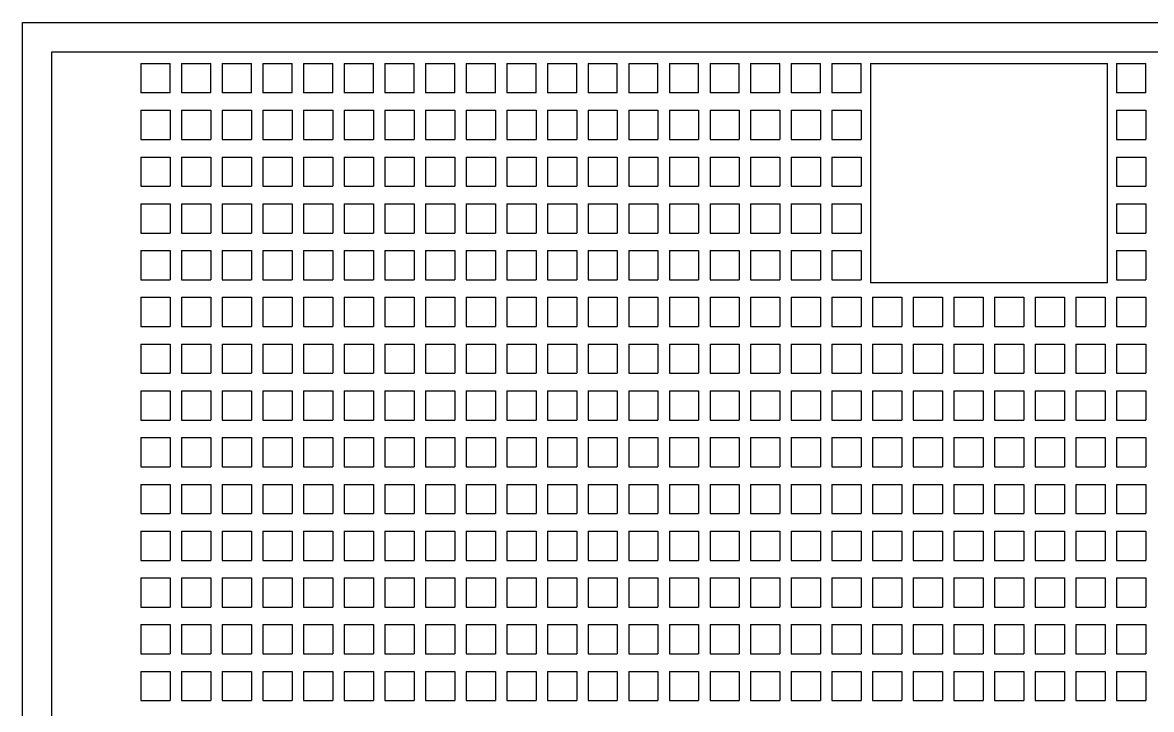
# Model space of a CAD drawing. Header units: millimetres. Extents: x 2153 to 5658, y -781 to 1156.
# Drawn here: x 4635.93 to 4674.54, y 882.92 to 906.42 of the extents above; entities that cross this region are included whole.
import ezdxf

# ---------------------------------------------------------------- set-up
doc = ezdxf.new("R2010")
doc.units = ezdxf.units.MM
doc.linetypes.add('HIDDEN', pattern=[9.525, 6.35, -3.175])
doc.layers.add('47ELEC-102-PROYEC', color=1, linetype='HIDDEN')

# ---------------------------------------------------------------- blocks, each defined once
blk = doc.blocks.new('XT1-4P-V')
at = {"layer": '47ELEC-102-PROYEC', "linetype": 'Continuous'}
for p, q in [((-93.95, 45.6), (-93.95, 44.6)), ((-93.95, 45.6), (-92.95, 45.6)), ((-92.95, 44.6), (-92.95, 45.6)), ((-92.56, 45.6), (-91.56, 45.6)), ((-92.56, 45.6), (-92.56, 44.6)), ((-91.56, 44.6), (-91.56, 45.6)), ((-91.17, 45.6), (-90.17, 45.6)), ((-91.17, 45.6), (-91.17, 44.6)), ((-90.17, 44.6), (-90.17, 45.6)), ((-89.78, 45.6), (-88.78, 45.6)), ((-89.78, 45.6), (-89.78, 44.6)), ((-88.78, 44.6), (-88.78, 45.6)), ((-88.39, 45.6), (-87.39, 45.6)), ((-88.39, 45.6), (-88.39, 44.6)), ((-87.39, 44.6), (-87.39, 45.6)), ((-87, 45.6), (-86, 45.6)), ((-87, 45.6), (-87, 44.6)), ((-86, 44.6), (-86, 45.6)), ((-85.61, 45.6), (-84.61, 45.6)), ((-85.61, 45.6), (-85.61, 44.6)), ((-84.61, 44.6), (-84.61, 45.6)), ((-84.22, 45.6), (-83.22, 45.6)), ((-84.22, 45.6), (-84.22, 44.6)), ((-83.22, 44.6), (-83.22, 45.6)), ((-82.83, 45.6), (-81.83, 45.6)), ((-82.83, 45.6), (-82.83, 44.6)), ((-81.83, 44.6), (-81.83, 45.6)), ((-81.44, 45.6), (-80.44, 45.6)), ((-81.44, 45.6), (-81.44, 44.6)), ((-80.44, 44.6), (-80.44, 45.6)), ((-80.05, 45.6), (-79.05, 45.6)), ((-80.05, 45.6), (-80.05, 44.6)), ((-79.05, 44.6), (-79.05, 45.6)), ((-78.66, 45.6), (-77.66, 45.6)), ((-78.66, 45.6), (-78.66, 44.6)), ((-77.66, 44.6), (-77.66, 45.6)), ((-77.27, 45.6), (-76.27, 45.6)), ((-77.27, 45.6), (-77.27, 44.6)), ((-76.27, 44.6), (-76.27, 45.6)), ((-75.88, 45.6), (-74.88, 45.6)), ((-75.88, 45.6), (-75.88, 44.6)), ((-74.88, 44.6), (-74.88, 45.6)), ((-74.49, 45.6), (-73.49, 45.6)), ((-74.49, 45.6), (-74.49, 44.6)), ((-73.49, 44.6), (-73.49, 45.6)), ((-73.1, 45.6), (-72.1, 45.6)), ((-73.1, 45.6), (-73.1, 44.6)), ((-72.1, 44.6), (-72.1, 45.6)), ((-71.71, 45.6), (-70.71, 45.6)), ((-71.71, 45.6), (-71.71, 44.6)), ((-70.71, 44.6), (-70.71, 45.6)), ((-70.32, 45.6), (-69.32, 45.6)), ((-70.32, 45.6), (-70.32, 44.6)), ((-69.32, 44.6), (-69.32, 45.6)), ((-69, 45.6), (-69, 38.1)), ((-69, 45.6), (-68.93, 45.6)), ((-68.93, 45.6), (-67.93, 45.6)), ((-67.93, 45.6), (-67.54, 45.6)), ((-67.54, 45.6), (-66.54, 45.6)), ((-66.54, 45.6), (-66.15, 45.6)), ((-66.15, 45.6), (-65.15, 45.6)), ((-65.15, 45.6), (-64.76, 45.6)), ((-64.76, 45.6), (-63.76, 45.6)), ((-63.76, 45.6), (-63.37, 45.6)), ((-63.37, 45.6), (-62.37, 45.6)), ((-62.37, 45.6), (-61.98, 45.6)), ((-61.98, 45.6), (-60.98, 45.6)), ((-60.98, 45.6), (-60.9, 45.6)), ((-60.9, 38.1), (-60.9, 45.6)), ((-60.59, 45.6), (-59.59, 45.6)), ((-60.59, 45.6), (-60.59, 44.6)), ((-59.59, 44.6), (-59.59, 45.6)), ((-92.95, 44.6), (-93.95, 44.6)), ((-91.56, 44.6), (-92.56, 44.6)), ((-90.17, 44.6), (-91.17, 44.6)), ((-88.78, 44.6), (-89.78, 44.6)), ((-87.39, 44.6), (-88.39, 44.6)), ((-86, 44.6), (-87, 44.6)), ((-84.61, 44.6), (-85.61, 44.6)), ((-83.22, 44.6), (-84.22, 44.6)), ((-81.83, 44.6), (-82.83, 44.6)), ((-80.44, 44.6), (-81.44, 44.6)), ((-79.05, 44.6), (-80.05, 44.6)), ((-77.66, 44.6), (-78.66, 44.6)), ((-76.27, 44.6), (-77.27, 44.6)), ((-74.88, 44.6), (-75.88, 44.6)), ((-73.49, 44.6), (-74.49, 44.6)), ((-72.1, 44.6), (-73.1, 44.6)), ((-70.71, 44.6), (-71.71, 44.6)), ((-69.32, 44.6), (-70.32, 44.6)), ((-59.59, 44.6), (-60.59, 44.6)), ((-93.95, 44), (-93.95, 43)), ((-93.95, 44), (-92.95, 44)), ((-92.95, 44), (-92.95, 43)), ((-92.56, 44), (-92.56, 43)), ((-92.56, 44), (-91.56, 44)), ((-91.56, 44), (-91.56, 43)), ((-91.17, 44), (-91.17, 43)), ((-91.17, 44), (-90.17, 44)), ((-90.17, 44), (-90.17, 43)), ((-89.78, 44), (-89.78, 43)), ((-89.78, 44), (-88.78, 44)), ((-88.78, 44), (-88.78, 43)), ((-88.39, 44), (-88.39, 43)), ((-88.39, 44), (-87.39, 44)), ((-87.39, 44), (-87.39, 43)), ((-87, 44), (-87, 43)), ((-87, 44), (-86, 44)), ((-86, 44), (-86, 43)), ((-85.61, 44), (-85.61, 43)), ((-85.61, 44), (-84.61, 44)), ((-84.61, 44), (-84.61, 43)), ((-84.22, 44), (-84.22, 43)), ((-84.22, 44), (-83.22, 44)), ((-83.22, 44), (-83.22, 43)), ((-82.83, 44), (-82.83, 43)), ((-82.83, 44), (-81.83, 44)), ((-81.83, 44), (-81.83, 43)), ((-81.44, 44), (-81.44, 43)), ((-81.44, 44), (-80.44, 44)), ((-80.44, 44), (-80.44, 43)), ((-80.05, 44), (-80.05, 43)), ((-80.05, 44), (-79.05, 44)), ((-79.05, 44), (-79.05, 43)), ((-78.66, 44), (-78.66, 43)), ((-78.66, 44), (-77.66, 44)), ((-77.66, 44), (-77.66, 43)), ((-77.27, 44), (-77.27, 43)), ((-77.27, 44), (-76.27, 44)), ((-76.27, 44), (-76.27, 43)), ((-75.88, 44), (-75.88, 43)), ((-75.88, 44), (-74.88, 44)), ((-74.88, 44), (-74.88, 43)), ((-74.49, 44), (-74.49, 43)), ((-74.49, 44), (-73.49, 44)), ((-73.49, 44), (-73.49, 43)), ((-73.1, 44), (-73.1, 43)), ((-73.1, 44), (-72.1, 44)), ((-72.1, 44), (-72.1, 43)), ((-71.71, 44), (-71.71, 43)), ((-71.71, 44), (-70.71, 44)), ((-70.71, 44), (-70.71, 43)), ((-70.32, 44), (-70.32, 43)), ((-70.32, 44), (-69.32, 44)), ((-69.32, 44), (-69.32, 43)), ((-60.59, 44), (-60.59, 43)), ((-60.59, 44), (-59.59, 44)), ((-59.59, 44), (-59.59, 43)), ((-93.95, 43), (-92.95, 43)), ((-92.56, 43), (-91.56, 43)), ((-91.17, 43), (-90.17, 43)), ((-89.78, 43), (-88.78, 43)), ((-88.39, 43), (-87.39, 43)), ((-87, 43), (-86, 43)), ((-85.61, 43), (-84.61, 43)), ((-84.22, 43), (-83.22, 43)), ((-82.83, 43), (-81.83, 43)), ((-81.44, 43), (-80.44, 43)), ((-80.05, 43), (-79.05, 43)), ((-78.66, 43), (-77.66, 43)), ((-77.27, 43), (-76.27, 43)), ((-75.88, 43), (-74.88, 43)), ((-74.49, 43), (-73.49, 43)), ((-73.1, 43), (-72.1, 43)), ((-71.71, 43), (-70.71, 43)), ((-70.32, 43), (-69.32, 43)), ((-60.59, 43), (-59.59, 43)), ((-93.95, 42.4), (-93.95, 41.4)), ((-93.95, 42.4), (-92.95, 42.4)), ((-92.95, 42.4), (-92.95, 41.4)), ((-92.56, 42.4), (-92.56, 41.4)), ((-92.56, 42.4), (-91.56, 42.4)), ((-91.56, 42.4), (-91.56, 41.4)), ((-91.17, 42.4), (-91.17, 41.4)), ((-91.17, 42.4), (-90.17, 42.4)), ((-90.17, 42.4), (-90.17, 41.4)), ((-89.78, 42.4), (-89.78, 41.4)), ((-89.78, 42.4), (-88.78, 42.4)), ((-88.78, 42.4), (-88.78, 41.4)), ((-88.39, 42.4), (-88.39, 41.4)), ((-88.39, 42.4), (-87.39, 42.4)), ((-87.39, 42.4), (-87.39, 41.4)), ((-87, 42.4), (-87, 41.4)), ((-87, 42.4), (-86, 42.4)), ((-86, 42.4), (-86, 41.4)), ((-85.61, 42.4), (-85.61, 41.4)), ((-85.61, 42.4), (-84.61, 42.4)), ((-84.61, 42.4), (-84.61, 41.4)), ((-84.22, 42.4), (-84.22, 41.4)), ((-84.22, 42.4), (-83.22, 42.4)), ((-83.22, 42.4), (-83.22, 41.4)), ((-82.83, 42.4), (-82.83, 41.4)), ((-82.83, 42.4), (-81.83, 42.4)), ((-81.83, 42.4), (-81.83, 41.4)), ((-81.44, 42.4), (-81.44, 41.4)), ((-81.44, 42.4), (-80.44, 42.4)), ((-80.44, 42.4), (-80.44, 41.4)), ((-80.05, 42.4), (-80.05, 41.4)), ((-80.05, 42.4), (-79.05, 42.4)), ((-79.05, 42.4), (-79.05, 41.4)), ((-78.66, 42.4), (-78.66, 41.4)), ((-78.66, 42.4), (-77.66, 42.4)), ((-77.66, 42.4), (-77.66, 41.4)), ((-77.27, 42.4), (-77.27, 41.4)), ((-77.27, 42.4), (-76.27, 42.4)), ((-76.27, 42.4), (-76.27, 41.4)), ((-75.88, 42.4), (-75.88, 41.4)), ((-75.88, 42.4), (-74.88, 42.4)), ((-74.88, 42.4), (-74.88, 41.4)), ((-74.49, 42.4), (-74.49, 41.4)), ((-74.49, 42.4), (-73.49, 42.4)), ((-73.49, 42.4), (-73.49, 41.4)), ((-73.1, 42.4), (-73.1, 41.4)), ((-73.1, 42.4), (-72.1, 42.4)), ((-72.1, 42.4), (-72.1, 41.4)), ((-71.71, 42.4), (-71.71, 41.4)), ((-71.71, 42.4), (-70.71, 42.4)), ((-70.71, 42.4), (-70.71, 41.4)), ((-70.32, 42.4), (-70.32, 41.4)), ((-70.32, 42.4), (-69.32, 42.4)), ((-69.32, 42.4), (-69.32, 41.4)), ((-60.59, 42.4), (-60.59, 41.4)), ((-60.59, 42.4), (-59.59, 42.4)), ((-59.59, 42.4), (-59.59, 41.4)), ((-93.95, 41.4), (-92.95, 41.4)), ((-92.56, 41.4), (-91.56, 41.4)), ((-91.17, 41.4), (-90.17, 41.4)), ((-89.78, 41.4), (-88.78, 41.4)), ((-88.39, 41.4), (-87.39, 41.4)), ((-87, 41.4), (-86, 41.4)), ((-85.61, 41.4), (-84.61, 41.4)), ((-84.22, 41.4), (-83.22, 41.4)), ((-82.83, 41.4), (-81.83, 41.4)), ((-81.44, 41.4), (-80.44, 41.4)), ((-80.05, 41.4), (-79.05, 41.4)), ((-78.66, 41.4), (-77.66, 41.4)), ((-77.27, 41.4), (-76.27, 41.4)), ((-75.88, 41.4), (-74.88, 41.4)), ((-74.49, 41.4), (-73.49, 41.4)), ((-73.1, 41.4), (-72.1, 41.4)), ((-71.71, 41.4), (-70.71, 41.4)), ((-70.32, 41.4), (-69.32, 41.4)), ((-60.59, 41.4), (-59.59, 41.4)), ((-93.95, 40.8), (-93.95, 39.8)), ((-93.95, 40.8), (-92.95, 40.8)), ((-92.95, 40.8), (-92.95, 39.8)), ((-92.56, 40.8), (-92.56, 39.8)), ((-92.56, 40.8), (-91.56, 40.8)), ((-91.56, 40.8), (-91.56, 39.8)), ((-91.17, 40.8), (-91.17, 39.8)), ((-91.17, 40.8), (-90.17, 40.8)), ((-90.17, 40.8), (-90.17, 39.8)), ((-89.78, 40.8), (-89.78, 39.8)), ((-89.78, 40.8), (-88.78, 40.8)), ((-88.78, 40.8), (-88.78, 39.8)), ((-88.39, 40.8), (-88.39, 39.8)), ((-88.39, 40.8), (-87.39, 40.8)), ((-87.39, 40.8), (-87.39, 39.8)), ((-87, 40.8), (-87, 39.8)), ((-87, 40.8), (-86, 40.8)), ((-86, 40.8), (-86, 39.8)), ((-85.61, 40.8), (-85.61, 39.8)), ((-85.61, 40.8), (-84.61, 40.8)), ((-84.61, 40.8), (-84.61, 39.8)), ((-84.22, 40.8), (-84.22, 39.8)), ((-84.22, 40.8), (-83.22, 40.8)), ((-83.22, 40.8), (-83.22, 39.8)), ((-82.83, 40.8), (-82.83, 39.8)), ((-82.83, 40.8), (-81.83, 40.8)), ((-81.83, 40.8), (-81.83, 39.8)), ((-81.44, 40.8), (-81.44, 39.8)), ((-81.44, 40.8), (-80.44, 40.8)), ((-80.44, 40.8), (-80.44, 39.8)), ((-80.05, 40.8), (-80.05, 39.8)), ((-80.05, 40.8), (-79.05, 40.8)), ((-79.05, 40.8), (-79.05, 39.8)), ((-78.66, 40.8), (-78.66, 39.8)), ((-78.66, 40.8), (-77.66, 40.8)), ((-77.66, 40.8), (-77.66, 39.8)), ((-77.27, 40.8), (-77.27, 39.8)), ((-77.27, 40.8), (-76.27, 40.8)), ((-76.27, 40.8), (-76.27, 39.8)), ((-75.88, 40.8), (-75.88, 39.8)), ((-75.88, 40.8), (-74.88, 40.8)), ((-74.88, 40.8), (-74.88, 39.8)), ((-74.49, 40.8), (-74.49, 39.8)), ((-74.49, 40.8), (-73.49, 40.8)), ((-73.49, 40.8), (-73.49, 39.8)), ((-73.1, 40.8), (-73.1, 39.8)), ((-73.1, 40.8), (-72.1, 40.8)), ((-72.1, 40.8), (-72.1, 39.8)), ((-71.71, 40.8), (-71.71, 39.8)), ((-71.71, 40.8), (-70.71, 40.8)), ((-70.71, 40.8), (-70.71, 39.8)), ((-70.32, 40.8), (-70.32, 39.8)), ((-70.32, 40.8), (-69.32, 40.8)), ((-69.32, 40.8), (-69.32, 39.8)), ((-60.59, 40.8), (-60.59, 39.8)), ((-60.59, 40.8), (-59.59, 40.8)), ((-59.59, 40.8), (-59.59, 39.8)), ((-93.95, 39.8), (-92.95, 39.8)), ((-92.56, 39.8), (-91.56, 39.8)), ((-91.17, 39.8), (-90.17, 39.8)), ((-89.78, 39.8), (-88.78, 39.8)), ((-88.39, 39.8), (-87.39, 39.8)), ((-87, 39.8), (-86, 39.8)), ((-85.61, 39.8), (-84.61, 39.8)), ((-84.22, 39.8), (-83.22, 39.8)), ((-82.83, 39.8), (-81.83, 39.8)), ((-81.44, 39.8), (-80.44, 39.8)), ((-80.05, 39.8), (-79.05, 39.8)), ((-78.66, 39.8), (-77.66, 39.8)), ((-77.27, 39.8), (-76.27, 39.8)), ((-75.88, 39.8), (-74.88, 39.8)), ((-74.49, 39.8), (-73.49, 39.8)), ((-73.1, 39.8), (-72.1, 39.8)), ((-71.71, 39.8), (-70.71, 39.8)), ((-70.32, 39.8), (-69.32, 39.8)), ((-60.59, 39.8), (-59.59, 39.8)), ((-93.95, 39.2), (-93.95, 38.2)), ((-93.95, 39.2), (-92.95, 39.2)), ((-92.95, 39.2), (-92.95, 38.2)), ((-92.56, 39.2), (-92.56, 38.2)), ((-92.56, 39.2), (-91.56, 39.2)), ((-91.56, 39.2), (-91.56, 38.2)), ((-91.17, 39.2), (-91.17, 38.2)), ((-91.17, 39.2), (-90.17, 39.2)), ((-90.17, 39.2), (-90.17, 38.2)), ((-89.78, 39.2), (-89.78, 38.2)), ((-89.78, 39.2), (-88.78, 39.2)), ((-88.78, 39.2), (-88.78, 38.2)), ((-88.39, 39.2), (-88.39, 38.2)), ((-88.39, 39.2), (-87.39, 39.2)), ((-87.39, 39.2), (-87.39, 38.2)), ((-87, 39.2), (-87, 38.2)), ((-87, 39.2), (-86, 39.2)), ((-86, 39.2), (-86, 38.2)), ((-85.61, 39.2), (-85.61, 38.2)), ((-85.61, 39.2), (-84.61, 39.2)), ((-84.61, 39.2), (-84.61, 38.2)), ((-84.22, 39.2), (-84.22, 38.2)), ((-84.22, 39.2), (-83.22, 39.2)), ((-83.22, 39.2), (-83.22, 38.2)), ((-82.83, 39.2), (-82.83, 38.2)), ((-82.83, 39.2), (-81.83, 39.2)), ((-81.83, 39.2), (-81.83, 38.2)), ((-81.44, 39.2), (-81.44, 38.2)), ((-81.44, 39.2), (-80.44, 39.2)), ((-80.44, 39.2), (-80.44, 38.2)), ((-80.05, 39.2), (-80.05, 38.2)), ((-80.05, 39.2), (-79.05, 39.2)), ((-79.05, 39.2), (-79.05, 38.2)), ((-78.66, 39.2), (-78.66, 38.2)), ((-78.66, 39.2), (-77.66, 39.2)), ((-77.66, 39.2), (-77.66, 38.2)), ((-77.27, 39.2), (-77.27, 38.2)), ((-77.27, 39.2), (-76.27, 39.2)), ((-76.27, 39.2), (-76.27, 38.2)), ((-75.88, 39.2), (-75.88, 38.2)), ((-75.88, 39.2), (-74.88, 39.2)), ((-74.88, 39.2), (-74.88, 38.2)), ((-74.49, 39.2), (-74.49, 38.2)), ((-74.49, 39.2), (-73.49, 39.2)), ((-73.49, 39.2), (-73.49, 38.2)), ((-73.1, 39.2), (-73.1, 38.2)), ((-73.1, 39.2), (-72.1, 39.2)), ((-72.1, 39.2), (-72.1, 38.2)), ((-71.71, 39.2), (-71.71, 38.2)), ((-71.71, 39.2), (-70.71, 39.2)), ((-70.71, 39.2), (-70.71, 38.2)), ((-70.32, 39.2), (-70.32, 38.2)), ((-70.32, 39.2), (-69.32, 39.2)), ((-69.32, 39.2), (-69.32, 38.2)), ((-60.59, 39.2), (-60.59, 38.2)), ((-60.59, 39.2), (-59.59, 39.2)), ((-59.59, 39.2), (-59.59, 38.2)), ((-93.95, 38.2), (-92.95, 38.2)), ((-92.56, 38.2), (-91.56, 38.2)), ((-91.17, 38.2), (-90.17, 38.2)), ((-89.78, 38.2), (-88.78, 38.2)), ((-88.39, 38.2), (-87.39, 38.2)), ((-87, 38.2), (-86, 38.2)), ((-85.61, 38.2), (-84.61, 38.2)), ((-84.22, 38.2), (-83.22, 38.2)), ((-82.83, 38.2), (-81.83, 38.2)), ((-81.44, 38.2), (-80.44, 38.2)), ((-80.05, 38.2), (-79.05, 38.2)), ((-78.66, 38.2), (-77.66, 38.2)), ((-77.27, 38.2), (-76.27, 38.2)), ((-75.88, 38.2), (-74.88, 38.2)), ((-74.49, 38.2), (-73.49, 38.2)), ((-73.1, 38.2), (-72.1, 38.2)), ((-71.71, 38.2), (-70.71, 38.2)), ((-70.32, 38.2), (-69.32, 38.2)), ((-60.9, 38.1), (-69, 38.1)), ((-60.59, 38.2), (-59.59, 38.2)), ((-93.95, 37.6), (-93.95, 36.6)), ((-93.95, 37.6), (-92.95, 37.6)), ((-92.95, 37.6), (-92.95, 36.6)), ((-92.56, 37.6), (-92.56, 36.6)), ((-92.56, 37.6), (-91.56, 37.6)), ((-91.56, 37.6), (-91.56, 36.6)), ((-91.17, 37.6), (-91.17, 36.6)), ((-91.17, 37.6), (-90.17, 37.6)), ((-90.17, 37.6), (-90.17, 36.6)), ((-89.78, 37.6), (-89.78, 36.6)), ((-89.78, 37.6), (-88.78, 37.6)), ((-88.78, 37.6), (-88.78, 36.6)), ((-88.39, 37.6), (-88.39, 36.6)), ((-88.39, 37.6), (-87.39, 37.6)), ((-87.39, 37.6), (-87.39, 36.6)), ((-87, 37.6), (-87, 36.6)), ((-87, 37.6), (-86, 37.6)), ((-86, 37.6), (-86, 36.6)), ((-85.61, 37.6), (-85.61, 36.6)), ((-85.61, 37.6), (-84.61, 37.6)), ((-84.61, 37.6), (-84.61, 36.6)), ((-84.22, 37.6), (-84.22, 36.6)), ((-84.22, 37.6), (-83.22, 37.6)), ((-83.22, 37.6), (-83.22, 36.6)), ((-82.83, 37.6), (-82.83, 36.6)), ((-82.83, 37.6), (-81.83, 37.6)), ((-81.83, 37.6), (-81.83, 36.6)), ((-81.44, 37.6), (-81.44, 36.6)), ((-81.44, 37.6), (-80.44, 37.6)), ((-80.44, 37.6), (-80.44, 36.6)), ((-80.05, 37.6), (-80.05, 36.6)), ((-80.05, 37.6), (-79.05, 37.6)), ((-79.05, 37.6), (-79.05, 36.6)), ((-78.66, 37.6), (-78.66, 36.6)), ((-78.66, 37.6), (-77.66, 37.6)), ((-77.66, 37.6), (-77.66, 36.6)), ((-77.27, 37.6), (-77.27, 36.6)), ((-77.27, 37.6), (-76.27, 37.6)), ((-76.27, 37.6), (-76.27, 36.6)), ((-75.88, 37.6), (-75.88, 36.6)), ((-75.88, 37.6), (-74.88, 37.6)), ((-74.88, 37.6), (-74.88, 36.6)), ((-74.49, 37.6), (-74.49, 36.6)), ((-74.49, 37.6), (-73.49, 37.6)), ((-73.49, 37.6), (-73.49, 36.6)), ((-73.1, 37.6), (-73.1, 36.6)), ((-73.1, 37.6), (-72.1, 37.6)), ((-72.1, 37.6), (-72.1, 36.6)), ((-71.71, 37.6), (-71.71, 36.6)), ((-71.71, 37.6), (-70.71, 37.6)), ((-70.71, 37.6), (-70.71, 36.6)), ((-70.32, 37.6), (-70.32, 36.6)), ((-70.32, 37.6), (-69.32, 37.6)), ((-69.32, 37.6), (-69.32, 36.6)), ((-68.93, 37.6), (-68.93, 36.6)), ((-68.93, 37.6), (-67.93, 37.6)), ((-67.93, 37.6), (-67.93, 36.6)), ((-67.54, 37.6), (-67.54, 36.6)), ((-67.54, 37.6), (-66.54, 37.6)), ((-66.54, 37.6), (-66.54, 36.6)), ((-66.15, 37.6), (-66.15, 36.6)), ((-66.15, 37.6), (-65.15, 37.6)), ((-65.15, 37.6), (-65.15, 36.6)), ((-64.76, 37.6), (-64.76, 36.6)), ((-64.76, 37.6), (-63.76, 37.6)), ((-63.76, 37.6), (-63.76, 36.6)), ((-63.37, 37.6), (-63.37, 36.6)), ((-63.37, 37.6), (-62.37, 37.6)), ((-62.37, 37.6), (-62.37, 36.6)), ((-61.98, 37.6), (-61.98, 36.6)), ((-61.98, 37.6), (-60.98, 37.6)), ((-60.98, 37.6), (-60.98, 36.6)), ((-60.59, 37.6), (-60.59, 36.6)), ((-60.59, 37.6), (-59.59, 37.6)), ((-59.59, 37.6), (-59.59, 36.6)), ((-93.95, 36.6), (-92.95, 36.6)), ((-92.56, 36.6), (-91.56, 36.6)), ((-91.17, 36.6), (-90.17, 36.6)), ((-89.78, 36.6), (-88.78, 36.6)), ((-88.39, 36.6), (-87.39, 36.6)), ((-87, 36.6), (-86, 36.6)), ((-85.61, 36.6), (-84.61, 36.6)), ((-84.22, 36.6), (-83.22, 36.6)), ((-82.83, 36.6), (-81.83, 36.6)), ((-81.44, 36.6), (-80.44, 36.6)), ((-80.05, 36.6), (-79.05, 36.6)), ((-78.66, 36.6), (-77.66, 36.6)), ((-77.27, 36.6), (-76.27, 36.6)), ((-75.88, 36.6), (-74.88, 36.6)), ((-74.49, 36.6), (-73.49, 36.6)), ((-73.1, 36.6), (-72.1, 36.6)), ((-71.71, 36.6), (-70.71, 36.6)), ((-70.32, 36.6), (-69.32, 36.6)), ((-68.93, 36.6), (-67.93, 36.6)), ((-67.54, 36.6), (-66.54, 36.6)), ((-66.15, 36.6), (-65.15, 36.6)), ((-64.76, 36.6), (-63.76, 36.6)), ((-63.37, 36.6), (-62.37, 36.6)), ((-61.98, 36.6), (-60.98, 36.6)), ((-60.59, 36.6), (-59.59, 36.6)), ((-93.95, 36), (-93.95, 35)), ((-93.95, 36), (-92.95, 36)), ((-92.95, 36), (-92.95, 35)), ((-92.56, 36), (-92.56, 35)), ((-92.56, 36), (-91.56, 36)), ((-91.56, 36), (-91.56, 35)), ((-91.17, 36), (-91.17, 35)), ((-91.17, 36), (-90.17, 36)), ((-90.17, 36), (-90.17, 35)), ((-89.78, 36), (-89.78, 35)), ((-89.78, 36), (-88.78, 36)), ((-88.78, 36), (-88.78, 35)), ((-88.39, 36), (-88.39, 35)), ((-88.39, 36), (-87.39, 36)), ((-87.39, 36), (-87.39, 35)), ((-87, 36), (-87, 35)), ((-87, 36), (-86, 36)), ((-86, 36), (-86, 35)), ((-85.61, 36), (-85.61, 35)), ((-85.61, 36), (-84.61, 36)), ((-84.61, 36), (-84.61, 35)), ((-84.22, 36), (-84.22, 35)), ((-84.22, 36), (-83.22, 36)), ((-83.22, 36), (-83.22, 35)), ((-82.83, 36), (-82.83, 35)), ((-82.83, 36), (-81.83, 36)), ((-81.83, 36), (-81.83, 35)), ((-81.44, 36), (-81.44, 35)), ((-81.44, 36), (-80.44, 36)), ((-80.44, 36), (-80.44, 35)), ((-80.05, 36), (-80.05, 35)), ((-80.05, 36), (-79.05, 36)), ((-79.05, 36), (-79.05, 35)), ((-78.66, 36), (-78.66, 35)), ((-78.66, 36), (-77.66, 36)), ((-77.66, 36), (-77.66, 35)), ((-77.27, 36), (-77.27, 35)), ((-77.27, 36), (-76.27, 36)), ((-76.27, 36), (-76.27, 35)), ((-75.88, 36), (-75.88, 35)), ((-75.88, 36), (-74.88, 36)), ((-74.88, 36), (-74.88, 35)), ((-74.49, 36), (-74.49, 35)), ((-74.49, 36), (-73.49, 36)), ((-73.49, 36), (-73.49, 35)), ((-73.1, 36), (-73.1, 35)), ((-73.1, 36), (-72.1, 36)), ((-72.1, 36), (-72.1, 35)), ((-71.71, 36), (-71.71, 35)), ((-71.71, 36), (-70.71, 36)), ((-70.71, 36), (-70.71, 35)), ((-70.32, 36), (-70.32, 35)), ((-70.32, 36), (-69.32, 36)), ((-69.32, 36), (-69.32, 35)), ((-68.93, 36), (-68.93, 35)), ((-68.93, 36), (-67.93, 36)), ((-67.93, 36), (-67.93, 35)), ((-67.54, 36), (-67.54, 35)), ((-67.54, 36), (-66.54, 36)), ((-66.54, 36), (-66.54, 35)), ((-66.15, 36), (-66.15, 35)), ((-66.15, 36), (-65.15, 36)), ((-65.15, 36), (-65.15, 35)), ((-64.76, 36), (-64.76, 35)), ((-64.76, 36), (-63.76, 36)), ((-63.76, 36), (-63.76, 35)), ((-63.37, 36), (-63.37, 35)), ((-63.37, 36), (-62.37, 36)), ((-62.37, 36), (-62.37, 35)), ((-61.98, 36), (-61.98, 35)), ((-61.98, 36), (-60.98, 36)), ((-60.98, 36), (-60.98, 35)), ((-60.59, 36), (-60.59, 35)), ((-60.59, 36), (-59.59, 36)), ((-59.59, 36), (-59.59, 35)), ((-93.95, 35), (-92.95, 35)), ((-92.56, 35), (-91.56, 35)), ((-91.17, 35), (-90.17, 35)), ((-89.78, 35), (-88.78, 35)), ((-88.39, 35), (-87.39, 35)), ((-87, 35), (-86, 35)), ((-85.61, 35), (-84.61, 35)), ((-84.22, 35), (-83.22, 35)), ((-82.83, 35), (-81.83, 35)), ((-81.44, 35), (-80.44, 35)), ((-80.05, 35), (-79.05, 35)), ((-78.66, 35), (-77.66, 35)), ((-77.27, 35), (-76.27, 35)), ((-75.88, 35), (-74.88, 35)), ((-74.49, 35), (-73.49, 35)), ((-73.1, 35), (-72.1, 35)), ((-71.71, 35), (-70.71, 35)), ((-70.32, 35), (-69.32, 35)), ((-68.93, 35), (-67.93, 35)), ((-67.54, 35), (-66.54, 35)), ((-66.15, 35), (-65.15, 35)), ((-64.76, 35), (-63.76, 35)), ((-63.37, 35), (-62.37, 35)), ((-61.98, 35), (-60.98, 35)), ((-60.59, 35), (-59.59, 35)), ((-93.95, 34.4), (-93.95, 33.4)), ((-93.95, 34.4), (-92.95, 34.4)), ((-92.95, 34.4), (-92.95, 33.4)), ((-92.56, 34.4), (-92.56, 33.4)), ((-92.56, 34.4), (-91.56, 34.4)), ((-91.56, 34.4), (-91.56, 33.4)), ((-91.17, 34.4), (-91.17, 33.4)), ((-91.17, 34.4), (-90.17, 34.4)), ((-90.17, 34.4), (-90.17, 33.4)), ((-89.78, 34.4), (-89.78, 33.4)), ((-89.78, 34.4), (-88.78, 34.4)), ((-88.78, 34.4), (-88.78, 33.4)), ((-88.39, 34.4), (-88.39, 33.4)), ((-88.39, 34.4), (-87.39, 34.4)), ((-87.39, 34.4), (-87.39, 33.4)), ((-87, 34.4), (-87, 33.4)), ((-87, 34.4), (-86, 34.4)), ((-86, 34.4), (-86, 33.4)), ((-85.61, 34.4), (-85.61, 33.4)), ((-85.61, 34.4), (-84.61, 34.4)), ((-84.61, 34.4), (-84.61, 33.4)), ((-84.22, 34.4), (-84.22, 33.4)), ((-84.22, 34.4), (-83.22, 34.4)), ((-83.22, 34.4), (-83.22, 33.4)), ((-82.83, 34.4), (-82.83, 33.4)), ((-82.83, 34.4), (-81.83, 34.4)), ((-81.83, 34.4), (-81.83, 33.4)), ((-81.44, 34.4), (-81.44, 33.4)), ((-81.44, 34.4), (-80.44, 34.4)), ((-80.44, 34.4), (-80.44, 33.4)), ((-80.05, 34.4), (-80.05, 33.4)), ((-80.05, 34.4), (-79.05, 34.4)), ((-79.05, 34.4), (-79.05, 33.4)), ((-78.66, 34.4), (-78.66, 33.4)), ((-78.66, 34.4), (-77.66, 34.4)), ((-77.66, 34.4), (-77.66, 33.4)), ((-77.27, 34.4), (-77.27, 33.4)), ((-77.27, 34.4), (-76.27, 34.4)), ((-76.27, 34.4), (-76.27, 33.4)), ((-75.88, 34.4), (-75.88, 33.4)), ((-75.88, 34.4), (-74.88, 34.4)), ((-74.88, 34.4), (-74.88, 33.4)), ((-74.49, 34.4), (-74.49, 33.4)), ((-74.49, 34.4), (-73.49, 34.4)), ((-73.49, 34.4), (-73.49, 33.4)), ((-73.1, 34.4), (-73.1, 33.4)), ((-73.1, 34.4), (-72.1, 34.4)), ((-72.1, 34.4), (-72.1, 33.4)), ((-71.71, 34.4), (-71.71, 33.4)), ((-71.71, 34.4), (-70.71, 34.4)), ((-70.71, 34.4), (-70.71, 33.4)), ((-70.32, 34.4), (-70.32, 33.4)), ((-70.32, 34.4), (-69.32, 34.4)), ((-69.32, 34.4), (-69.32, 33.4)), ((-68.93, 34.4), (-68.93, 33.4)), ((-68.93, 34.4), (-67.93, 34.4)), ((-67.93, 34.4), (-67.93, 33.4)), ((-67.54, 34.4), (-67.54, 33.4)), ((-67.54, 34.4), (-66.54, 34.4)), ((-66.54, 34.4), (-66.54, 33.4)), ((-66.15, 34.4), (-66.15, 33.4)), ((-66.15, 34.4), (-65.15, 34.4)), ((-65.15, 34.4), (-65.15, 33.4)), ((-64.76, 34.4), (-64.76, 33.4)), ((-64.76, 34.4), (-63.76, 34.4)), ((-63.76, 34.4), (-63.76, 33.4)), ((-63.37, 34.4), (-63.37, 33.4)), ((-63.37, 34.4), (-62.37, 34.4)), ((-62.37, 34.4), (-62.37, 33.4)), ((-61.98, 34.4), (-61.98, 33.4)), ((-61.98, 34.4), (-60.98, 34.4)), ((-60.98, 34.4), (-60.98, 33.4)), ((-60.59, 34.4), (-60.59, 33.4)), ((-60.59, 34.4), (-59.59, 34.4)), ((-59.59, 34.4), (-59.59, 33.4)), ((-93.95, 33.4), (-92.95, 33.4)), ((-92.56, 33.4), (-91.56, 33.4)), ((-91.17, 33.4), (-90.17, 33.4)), ((-89.78, 33.4), (-88.78, 33.4)), ((-88.39, 33.4), (-87.39, 33.4)), ((-87, 33.4), (-86, 33.4)), ((-85.61, 33.4), (-84.61, 33.4)), ((-84.22, 33.4), (-83.22, 33.4)), ((-82.83, 33.4), (-81.83, 33.4)), ((-81.44, 33.4), (-80.44, 33.4)), ((-80.05, 33.4), (-79.05, 33.4)), ((-78.66, 33.4), (-77.66, 33.4)), ((-77.27, 33.4), (-76.27, 33.4)), ((-75.88, 33.4), (-74.88, 33.4)), ((-74.49, 33.4), (-73.49, 33.4)), ((-73.1, 33.4), (-72.1, 33.4)), ((-71.71, 33.4), (-70.71, 33.4)), ((-70.32, 33.4), (-69.32, 33.4)), ((-68.93, 33.4), (-67.93, 33.4)), ((-67.54, 33.4), (-66.54, 33.4)), ((-66.15, 33.4), (-65.15, 33.4)), ((-64.76, 33.4), (-63.76, 33.4)), ((-63.37, 33.4), (-62.37, 33.4)), ((-61.98, 33.4), (-60.98, 33.4)), ((-60.59, 33.4), (-59.59, 33.4)), ((-93.95, 32.8), (-93.95, 31.8)), ((-93.95, 32.8), (-92.95, 32.8)), ((-92.95, 32.8), (-92.95, 31.8)), ((-92.56, 32.8), (-92.56, 31.8)), ((-92.56, 32.8), (-91.56, 32.8)), ((-91.56, 32.8), (-91.56, 31.8)), ((-91.17, 32.8), (-91.17, 31.8)), ((-91.17, 32.8), (-90.17, 32.8)), ((-90.17, 32.8), (-90.17, 31.8)), ((-89.78, 32.8), (-89.78, 31.8)), ((-89.78, 32.8), (-88.78, 32.8)), ((-88.78, 32.8), (-88.78, 31.8)), ((-88.39, 32.8), (-88.39, 31.8)), ((-88.39, 32.8), (-87.39, 32.8)), ((-87.39, 32.8), (-87.39, 31.8)), ((-87, 32.8), (-87, 31.8)), ((-87, 32.8), (-86, 32.8)), ((-86, 32.8), (-86, 31.8)), ((-85.61, 32.8), (-85.61, 31.8)), ((-85.61, 32.8), (-84.61, 32.8)), ((-84.61, 32.8), (-84.61, 31.8)), ((-84.22, 32.8), (-84.22, 31.8)), ((-84.22, 32.8), (-83.22, 32.8)), ((-83.22, 32.8), (-83.22, 31.8)), ((-82.83, 32.8), (-82.83, 31.8)), ((-82.83, 32.8), (-81.83, 32.8)), ((-81.83, 32.8), (-81.83, 31.8)), ((-81.44, 32.8), (-81.44, 31.8)), ((-81.44, 32.8), (-80.44, 32.8)), ((-80.44, 32.8), (-80.44, 31.8)), ((-80.05, 32.8), (-80.05, 31.8)), ((-80.05, 32.8), (-79.05, 32.8)), ((-79.05, 32.8), (-79.05, 31.8)), ((-78.66, 32.8), (-78.66, 31.8)), ((-78.66, 32.8), (-77.66, 32.8)), ((-77.66, 32.8), (-77.66, 31.8)), ((-77.27, 32.8), (-77.27, 31.8)), ((-77.27, 32.8), (-76.27, 32.8)), ((-76.27, 32.8), (-76.27, 31.8)), ((-75.88, 32.8), (-75.88, 31.8)), ((-75.88, 32.8), (-74.88, 32.8)), ((-74.88, 32.8), (-74.88, 31.8)), ((-74.49, 32.8), (-74.49, 31.8)), ((-74.49, 32.8), (-73.49, 32.8)), ((-73.49, 32.8), (-73.49, 31.8)), ((-73.1, 32.8), (-73.1, 31.8)), ((-73.1, 32.8), (-72.1, 32.8)), ((-72.1, 32.8), (-72.1, 31.8)), ((-71.71, 32.8), (-71.71, 31.8)), ((-71.71, 32.8), (-70.71, 32.8)), ((-70.71, 32.8), (-70.71, 31.8)), ((-70.32, 32.8), (-70.32, 31.8)), ((-70.32, 32.8), (-69.32, 32.8)), ((-69.32, 32.8), (-69.32, 31.8)), ((-68.93, 32.8), (-68.93, 31.8)), ((-68.93, 32.8), (-67.93, 32.8)), ((-67.93, 32.8), (-67.93, 31.8)), ((-67.54, 32.8), (-67.54, 31.8)), ((-67.54, 32.8), (-66.54, 32.8)), ((-66.54, 32.8), (-66.54, 31.8)), ((-66.15, 32.8), (-66.15, 31.8)), ((-66.15, 32.8), (-65.15, 32.8)), ((-65.15, 32.8), (-65.15, 31.8)), ((-64.76, 32.8), (-64.76, 31.8)), ((-64.76, 32.8), (-63.76, 32.8)), ((-63.76, 32.8), (-63.76, 31.8)), ((-63.37, 32.8), (-63.37, 31.8)), ((-63.37, 32.8), (-62.37, 32.8)), ((-62.37, 32.8), (-62.37, 31.8)), ((-61.98, 32.8), (-61.98, 31.8)), ((-61.98, 32.8), (-60.98, 32.8)), ((-60.98, 32.8), (-60.98, 31.8)), ((-60.59, 32.8), (-60.59, 31.8)), ((-60.59, 32.8), (-59.59, 32.8)), ((-59.59, 32.8), (-59.59, 31.8)), ((-93.95, 31.8), (-92.95, 31.8)), ((-92.56, 31.8), (-91.56, 31.8)), ((-91.17, 31.8), (-90.17, 31.8)), ((-89.78, 31.8), (-88.78, 31.8)), ((-88.39, 31.8), (-87.39, 31.8)), ((-87, 31.8), (-86, 31.8)), ((-85.61, 31.8), (-84.61, 31.8)), ((-84.22, 31.8), (-83.22, 31.8)), ((-82.83, 31.8), (-81.83, 31.8)), ((-81.44, 31.8), (-80.44, 31.8)), ((-80.05, 31.8), (-79.05, 31.8)), ((-78.66, 31.8), (-77.66, 31.8)), ((-77.27, 31.8), (-76.27, 31.8)), ((-75.88, 31.8), (-74.88, 31.8)), ((-74.49, 31.8), (-73.49, 31.8)), ((-73.1, 31.8), (-72.1, 31.8)), ((-71.71, 31.8), (-70.71, 31.8)), ((-70.32, 31.8), (-69.32, 31.8)), ((-68.93, 31.8), (-67.93, 31.8)), ((-67.54, 31.8), (-66.54, 31.8)), ((-66.15, 31.8), (-65.15, 31.8)), ((-64.76, 31.8), (-63.76, 31.8)), ((-63.37, 31.8), (-62.37, 31.8)), ((-61.98, 31.8), (-60.98, 31.8)), ((-60.59, 31.8), (-59.59, 31.8)), ((-93.95, 31.2), (-93.95, 30.2)), ((-93.95, 31.2), (-92.95, 31.2)), ((-92.95, 31.2), (-92.95, 30.2)), ((-92.56, 31.2), (-92.56, 30.2)), ((-92.56, 31.2), (-91.56, 31.2)), ((-91.56, 31.2), (-91.56, 30.2)), ((-91.17, 31.2), (-91.17, 30.2)), ((-91.17, 31.2), (-90.17, 31.2)), ((-90.17, 31.2), (-90.17, 30.2)), ((-89.78, 31.2), (-89.78, 30.2)), ((-89.78, 31.2), (-88.78, 31.2)), ((-88.78, 31.2), (-88.78, 30.2)), ((-88.39, 31.2), (-88.39, 30.2)), ((-88.39, 31.2), (-87.39, 31.2)), ((-87.39, 31.2), (-87.39, 30.2)), ((-87, 31.2), (-87, 30.2)), ((-87, 31.2), (-86, 31.2)), ((-86, 31.2), (-86, 30.2)), ((-85.61, 31.2), (-85.61, 30.2)), ((-85.61, 31.2), (-84.61, 31.2)), ((-84.61, 31.2), (-84.61, 30.2)), ((-84.22, 31.2), (-84.22, 30.2)), ((-84.22, 31.2), (-83.22, 31.2)), ((-83.22, 31.2), (-83.22, 30.2)), ((-82.83, 31.2), (-82.83, 30.2)), ((-82.83, 31.2), (-81.83, 31.2)), ((-81.83, 31.2), (-81.83, 30.2)), ((-81.44, 31.2), (-81.44, 30.2)), ((-81.44, 31.2), (-80.44, 31.2)), ((-80.44, 31.2), (-80.44, 30.2)), ((-80.05, 31.2), (-80.05, 30.2)), ((-80.05, 31.2), (-79.05, 31.2)), ((-79.05, 31.2), (-79.05, 30.2)), ((-78.66, 31.2), (-78.66, 30.2)), ((-78.66, 31.2), (-77.66, 31.2)), ((-77.66, 31.2), (-77.66, 30.2)), ((-77.27, 31.2), (-77.27, 30.2)), ((-77.27, 31.2), (-76.27, 31.2)), ((-76.27, 31.2), (-76.27, 30.2)), ((-75.88, 31.2), (-75.88, 30.2)), ((-75.88, 31.2), (-74.88, 31.2)), ((-74.88, 31.2), (-74.88, 30.2)), ((-74.49, 31.2), (-74.49, 30.2)), ((-74.49, 31.2), (-73.49, 31.2)), ((-73.49, 31.2), (-73.49, 30.2)), ((-73.1, 31.2), (-73.1, 30.2)), ((-73.1, 31.2), (-72.1, 31.2)), ((-72.1, 31.2), (-72.1, 30.2)), ((-71.71, 31.2), (-71.71, 30.2)), ((-71.71, 31.2), (-70.71, 31.2)), ((-70.71, 31.2), (-70.71, 30.2)), ((-70.32, 31.2), (-70.32, 30.2)), ((-70.32, 31.2), (-69.32, 31.2)), ((-69.32, 31.2), (-69.32, 30.2)), ((-68.93, 31.2), (-68.93, 30.2)), ((-68.93, 31.2), (-67.93, 31.2)), ((-67.93, 31.2), (-67.93, 30.2)), ((-67.54, 31.2), (-67.54, 30.2)), ((-67.54, 31.2), (-66.54, 31.2)), ((-66.54, 31.2), (-66.54, 30.2)), ((-66.15, 31.2), (-66.15, 30.2)), ((-66.15, 31.2), (-65.15, 31.2)), ((-65.15, 31.2), (-65.15, 30.2)), ((-64.76, 31.2), (-64.76, 30.2)), ((-64.76, 31.2), (-63.76, 31.2)), ((-63.76, 31.2), (-63.76, 30.2)), ((-63.37, 31.2), (-63.37, 30.2)), ((-63.37, 31.2), (-62.37, 31.2)), ((-62.37, 31.2), (-62.37, 30.2)), ((-61.98, 31.2), (-61.98, 30.2)), ((-61.98, 31.2), (-60.98, 31.2)), ((-60.98, 31.2), (-60.98, 30.2)), ((-60.59, 31.2), (-60.59, 30.2)), ((-60.59, 31.2), (-59.59, 31.2)), ((-59.59, 31.2), (-59.59, 30.2)), ((-93.95, 30.2), (-92.95, 30.2)), ((-92.56, 30.2), (-91.56, 30.2)), ((-91.17, 30.2), (-90.17, 30.2)), ((-89.78, 30.2), (-88.78, 30.2)), ((-88.39, 30.2), (-87.39, 30.2)), ((-87, 30.2), (-86, 30.2)), ((-85.61, 30.2), (-84.61, 30.2)), ((-84.22, 30.2), (-83.22, 30.2)), ((-82.83, 30.2), (-81.83, 30.2)), ((-81.44, 30.2), (-80.44, 30.2)), ((-80.05, 30.2), (-79.05, 30.2)), ((-78.66, 30.2), (-77.66, 30.2)), ((-77.27, 30.2), (-76.27, 30.2)), ((-75.88, 30.2), (-74.88, 30.2)), ((-74.49, 30.2), (-73.49, 30.2)), ((-73.1, 30.2), (-72.1, 30.2)), ((-71.71, 30.2), (-70.71, 30.2)), ((-70.32, 30.2), (-69.32, 30.2)), ((-68.93, 30.2), (-67.93, 30.2)), ((-67.54, 30.2), (-66.54, 30.2)), ((-66.15, 30.2), (-65.15, 30.2)), ((-64.76, 30.2), (-63.76, 30.2)), ((-63.37, 30.2), (-62.37, 30.2)), ((-61.98, 30.2), (-60.98, 30.2)), ((-60.59, 30.2), (-59.59, 30.2)), ((-93.95, 29.6), (-93.95, 28.6)), ((-93.95, 29.6), (-92.95, 29.6)), ((-92.95, 29.6), (-92.95, 28.6)), ((-92.56, 29.6), (-92.56, 28.6)), ((-92.56, 29.6), (-91.56, 29.6)), ((-91.56, 29.6), (-91.56, 28.6)), ((-91.17, 29.6), (-91.17, 28.6)), ((-91.17, 29.6), (-90.17, 29.6)), ((-90.17, 29.6), (-90.17, 28.6)), ((-89.78, 29.6), (-89.78, 28.6)), ((-89.78, 29.6), (-88.78, 29.6)), ((-88.78, 29.6), (-88.78, 28.6)), ((-88.39, 29.6), (-88.39, 28.6)), ((-88.39, 29.6), (-87.39, 29.6)), ((-87.39, 29.6), (-87.39, 28.6)), ((-87, 29.6), (-87, 28.6)), ((-87, 29.6), (-86, 29.6)), ((-86, 29.6), (-86, 28.6)), ((-85.61, 29.6), (-85.61, 28.6)), ((-85.61, 29.6), (-84.61, 29.6)), ((-84.61, 29.6), (-84.61, 28.6)), ((-84.22, 29.6), (-84.22, 28.6)), ((-84.22, 29.6), (-83.22, 29.6)), ((-83.22, 29.6), (-83.22, 28.6)), ((-82.83, 29.6), (-82.83, 28.6)), ((-82.83, 29.6), (-81.83, 29.6)), ((-81.83, 29.6), (-81.83, 28.6)), ((-81.44, 29.6), (-81.44, 28.6)), ((-81.44, 29.6), (-80.44, 29.6)), ((-80.44, 29.6), (-80.44, 28.6)), ((-80.05, 29.6), (-80.05, 28.6)), ((-80.05, 29.6), (-79.05, 29.6)), ((-79.05, 29.6), (-79.05, 28.6)), ((-78.66, 29.6), (-78.66, 28.6)), ((-78.66, 29.6), (-77.66, 29.6)), ((-77.66, 29.6), (-77.66, 28.6)), ((-77.27, 29.6), (-77.27, 28.6)), ((-77.27, 29.6), (-76.27, 29.6)), ((-76.27, 29.6), (-76.27, 28.6)), ((-75.88, 29.6), (-75.88, 28.6)), ((-75.88, 29.6), (-74.88, 29.6)), ((-74.88, 29.6), (-74.88, 28.6)), ((-74.49, 29.6), (-74.49, 28.6)), ((-74.49, 29.6), (-73.49, 29.6)), ((-73.49, 29.6), (-73.49, 28.6)), ((-73.1, 29.6), (-73.1, 28.6)), ((-73.1, 29.6), (-72.1, 29.6)), ((-72.1, 29.6), (-72.1, 28.6)), ((-71.71, 29.6), (-71.71, 28.6)), ((-71.71, 29.6), (-70.71, 29.6)), ((-70.71, 29.6), (-70.71, 28.6)), ((-70.32, 29.6), (-70.32, 28.6)), ((-70.32, 29.6), (-69.32, 29.6)), ((-69.32, 29.6), (-69.32, 28.6)), ((-68.93, 29.6), (-68.93, 28.6)), ((-68.93, 29.6), (-67.93, 29.6)), ((-67.93, 29.6), (-67.93, 28.6)), ((-67.54, 29.6), (-67.54, 28.6)), ((-67.54, 29.6), (-66.54, 29.6)), ((-66.54, 29.6), (-66.54, 28.6)), ((-66.15, 29.6), (-66.15, 28.6)), ((-66.15, 29.6), (-65.15, 29.6)), ((-65.15, 29.6), (-65.15, 28.6)), ((-64.76, 29.6), (-64.76, 28.6)), ((-64.76, 29.6), (-63.76, 29.6)), ((-63.76, 29.6), (-63.76, 28.6)), ((-63.37, 29.6), (-63.37, 28.6)), ((-63.37, 29.6), (-62.37, 29.6)), ((-62.37, 29.6), (-62.37, 28.6)), ((-61.98, 29.6), (-61.98, 28.6)), ((-61.98, 29.6), (-60.98, 29.6)), ((-60.98, 29.6), (-60.98, 28.6)), ((-60.59, 29.6), (-60.59, 28.6)), ((-60.59, 29.6), (-59.59, 29.6)), ((-59.59, 29.6), (-59.59, 28.6)), ((-93.95, 28.6), (-92.95, 28.6)), ((-92.56, 28.6), (-91.56, 28.6)), ((-91.17, 28.6), (-90.17, 28.6)), ((-89.78, 28.6), (-88.78, 28.6)), ((-88.39, 28.6), (-87.39, 28.6)), ((-87, 28.6), (-86, 28.6)), ((-85.61, 28.6), (-84.61, 28.6)), ((-84.22, 28.6), (-83.22, 28.6)), ((-82.83, 28.6), (-81.83, 28.6)), ((-81.44, 28.6), (-80.44, 28.6)), ((-80.05, 28.6), (-79.05, 28.6)), ((-78.66, 28.6), (-77.66, 28.6)), ((-77.27, 28.6), (-76.27, 28.6)), ((-75.88, 28.6), (-74.88, 28.6)), ((-74.49, 28.6), (-73.49, 28.6)), ((-73.1, 28.6), (-72.1, 28.6)), ((-71.71, 28.6), (-70.71, 28.6)), ((-70.32, 28.6), (-69.32, 28.6)), ((-68.93, 28.6), (-67.93, 28.6)), ((-67.54, 28.6), (-66.54, 28.6)), ((-66.15, 28.6), (-65.15, 28.6)), ((-64.76, 28.6), (-63.76, 28.6)), ((-63.37, 28.6), (-62.37, 28.6)), ((-61.98, 28.6), (-60.98, 28.6)), ((-60.59, 28.6), (-59.59, 28.6)), ((-93.95, 28), (-93.95, 27)), ((-93.95, 28), (-92.95, 28)), ((-92.95, 28), (-92.95, 27)), ((-92.56, 28), (-92.56, 27)), ((-92.56, 28), (-91.56, 28)), ((-91.56, 28), (-91.56, 27)), ((-91.17, 28), (-91.17, 27)), ((-91.17, 28), (-90.17, 28)), ((-90.17, 28), (-90.17, 27)), ((-89.78, 28), (-89.78, 27)), ((-89.78, 28), (-88.78, 28)), ((-88.78, 28), (-88.78, 27)), ((-88.39, 28), (-88.39, 27)), ((-88.39, 28), (-87.39, 28)), ((-87.39, 28), (-87.39, 27)), ((-87, 28), (-87, 27)), ((-87, 28), (-86, 28)), ((-86, 28), (-86, 27)), ((-85.61, 28), (-85.61, 27)), ((-85.61, 28), (-84.61, 28)), ((-84.61, 28), (-84.61, 27)), ((-84.22, 28), (-84.22, 27)), ((-84.22, 28), (-83.22, 28)), ((-83.22, 28), (-83.22, 27)), ((-82.83, 28), (-82.83, 27)), ((-82.83, 28), (-81.83, 28)), ((-81.83, 28), (-81.83, 27)), ((-81.44, 28), (-81.44, 27)), ((-81.44, 28), (-80.44, 28)), ((-80.44, 28), (-80.44, 27)), ((-80.05, 28), (-80.05, 27)), ((-80.05, 28), (-79.05, 28)), ((-79.05, 28), (-79.05, 27)), ((-78.66, 28), (-78.66, 27)), ((-78.66, 28), (-77.66, 28)), ((-77.66, 28), (-77.66, 27)), ((-77.27, 28), (-77.27, 27)), ((-77.27, 28), (-76.27, 28)), ((-76.27, 28), (-76.27, 27)), ((-75.88, 28), (-75.88, 27)), ((-75.88, 28), (-74.88, 28)), ((-74.88, 28), (-74.88, 27)), ((-74.49, 28), (-74.49, 27)), ((-74.49, 28), (-73.49, 28)), ((-73.49, 28), (-73.49, 27)), ((-73.1, 28), (-73.1, 27)), ((-73.1, 28), (-72.1, 28)), ((-72.1, 28), (-72.1, 27)), ((-71.71, 28), (-71.71, 27)), ((-71.71, 28), (-70.71, 28)), ((-70.71, 28), (-70.71, 27)), ((-70.32, 28), (-70.32, 27)), ((-70.32, 28), (-69.32, 28)), ((-69.32, 28), (-69.32, 27)), ((-68.93, 28), (-68.93, 27)), ((-68.93, 28), (-67.93, 28)), ((-67.93, 28), (-67.93, 27)), ((-67.54, 28), (-67.54, 27)), ((-67.54, 28), (-66.54, 28)), ((-66.54, 28), (-66.54, 27)), ((-66.15, 28), (-66.15, 27)), ((-66.15, 28), (-65.15, 28)), ((-65.15, 28), (-65.15, 27)), ((-64.76, 28), (-64.76, 27)), ((-64.76, 28), (-63.76, 28)), ((-63.76, 28), (-63.76, 27)), ((-63.37, 28), (-63.37, 27)), ((-63.37, 28), (-62.37, 28)), ((-62.37, 28), (-62.37, 27)), ((-61.98, 28), (-61.98, 27)), ((-61.98, 28), (-60.98, 28)), ((-60.98, 28), (-60.98, 27)), ((-60.59, 28), (-60.59, 27)), ((-60.59, 28), (-59.59, 28)), ((-59.59, 28), (-59.59, 27)), ((-93.95, 27), (-92.95, 27)), ((-92.56, 27), (-91.56, 27)), ((-91.17, 27), (-90.17, 27)), ((-89.78, 27), (-88.78, 27)), ((-88.39, 27), (-87.39, 27)), ((-87, 27), (-86, 27)), ((-85.61, 27), (-84.61, 27)), ((-84.22, 27), (-83.22, 27)), ((-82.83, 27), (-81.83, 27)), ((-81.44, 27), (-80.44, 27)), ((-80.05, 27), (-79.05, 27)), ((-78.66, 27), (-77.66, 27)), ((-77.27, 27), (-76.27, 27)), ((-75.88, 27), (-74.88, 27)), ((-74.49, 27), (-73.49, 27)), ((-73.1, 27), (-72.1, 27)), ((-71.71, 27), (-70.71, 27)), ((-70.32, 27), (-69.32, 27)), ((-68.93, 27), (-67.93, 27)), ((-67.54, 27), (-66.54, 27)), ((-66.15, 27), (-65.15, 27)), ((-64.76, 27), (-63.76, 27)), ((-63.37, 27), (-62.37, 27)), ((-61.98, 27), (-60.98, 27)), ((-60.59, 27), (-59.59, 27)), ((-93.95, 26.4), (-93.95, 25.4)), ((-93.95, 26.4), (-92.95, 26.4)), ((-92.95, 26.4), (-92.95, 25.4)), ((-92.56, 26.4), (-92.56, 25.4)), ((-92.56, 26.4), (-91.56, 26.4)), ((-91.56, 26.4), (-91.56, 25.4)), ((-91.17, 26.4), (-91.17, 25.4)), ((-91.17, 26.4), (-90.17, 26.4)), ((-90.17, 26.4), (-90.17, 25.4)), ((-89.78, 26.4), (-89.78, 25.4)), ((-89.78, 26.4), (-88.78, 26.4)), ((-88.78, 26.4), (-88.78, 25.4)), ((-88.39, 26.4), (-88.39, 25.4)), ((-88.39, 26.4), (-87.39, 26.4)), ((-87.39, 26.4), (-87.39, 25.4)), ((-87, 26.4), (-87, 25.4)), ((-87, 26.4), (-86, 26.4)), ((-86, 26.4), (-86, 25.4)), ((-85.61, 26.4), (-85.61, 25.4)), ((-85.61, 26.4), (-84.61, 26.4)), ((-84.61, 26.4), (-84.61, 25.4)), ((-84.22, 26.4), (-84.22, 25.4)), ((-84.22, 26.4), (-83.22, 26.4)), ((-83.22, 26.4), (-83.22, 25.4)), ((-82.83, 26.4), (-82.83, 25.4)), ((-82.83, 26.4), (-81.83, 26.4)), ((-81.83, 26.4), (-81.83, 25.4)), ((-81.44, 26.4), (-81.44, 25.4)), ((-81.44, 26.4), (-80.44, 26.4)), ((-80.44, 26.4), (-80.44, 25.4)), ((-80.05, 26.4), (-80.05, 25.4)), ((-80.05, 26.4), (-79.05, 26.4)), ((-79.05, 26.4), (-79.05, 25.4)), ((-78.66, 26.4), (-78.66, 25.4)), ((-78.66, 26.4), (-77.66, 26.4)), ((-77.66, 26.4), (-77.66, 25.4)), ((-77.27, 26.4), (-77.27, 25.4)), ((-77.27, 26.4), (-76.27, 26.4)), ((-76.27, 26.4), (-76.27, 25.4)), ((-75.88, 26.4), (-75.88, 25.4)), ((-75.88, 26.4), (-74.88, 26.4)), ((-74.88, 26.4), (-74.88, 25.4)), ((-74.49, 26.4), (-74.49, 25.4)), ((-74.49, 26.4), (-73.49, 26.4)), ((-73.49, 26.4), (-73.49, 25.4)), ((-73.1, 26.4), (-73.1, 25.4)), ((-73.1, 26.4), (-72.1, 26.4)), ((-72.1, 26.4), (-72.1, 25.4)), ((-71.71, 26.4), (-71.71, 25.4)), ((-71.71, 26.4), (-70.71, 26.4)), ((-70.71, 26.4), (-70.71, 25.4)), ((-70.32, 26.4), (-70.32, 25.4)), ((-70.32, 26.4), (-69.32, 26.4)), ((-69.32, 26.4), (-69.32, 25.4)), ((-68.93, 26.4), (-68.93, 25.4)), ((-68.93, 26.4), (-67.93, 26.4)), ((-67.93, 26.4), (-67.93, 25.4)), ((-67.54, 26.4), (-67.54, 25.4)), ((-67.54, 26.4), (-66.54, 26.4)), ((-66.54, 26.4), (-66.54, 25.4)), ((-66.15, 26.4), (-66.15, 25.4)), ((-66.15, 26.4), (-65.15, 26.4)), ((-65.15, 26.4), (-65.15, 25.4)), ((-64.76, 26.4), (-64.76, 25.4)), ((-64.76, 26.4), (-63.76, 26.4)), ((-63.76, 26.4), (-63.76, 25.4)), ((-63.37, 26.4), (-63.37, 25.4)), ((-63.37, 26.4), (-62.37, 26.4)), ((-62.37, 26.4), (-62.37, 25.4)), ((-61.98, 26.4), (-61.98, 25.4)), ((-61.98, 26.4), (-60.98, 26.4)), ((-60.98, 26.4), (-60.98, 25.4)), ((-60.59, 26.4), (-60.59, 25.4)), ((-60.59, 26.4), (-59.59, 26.4)), ((-59.59, 26.4), (-59.59, 25.4)), ((-93.95, 25.4), (-92.95, 25.4)), ((-92.56, 25.4), (-91.56, 25.4)), ((-91.17, 25.4), (-90.17, 25.4)), ((-89.78, 25.4), (-88.78, 25.4)), ((-88.39, 25.4), (-87.39, 25.4)), ((-87, 25.4), (-86, 25.4)), ((-85.61, 25.4), (-84.61, 25.4)), ((-84.22, 25.4), (-83.22, 25.4)), ((-82.83, 25.4), (-81.83, 25.4)), ((-81.44, 25.4), (-80.44, 25.4)), ((-80.05, 25.4), (-79.05, 25.4)), ((-78.66, 25.4), (-77.66, 25.4)), ((-77.27, 25.4), (-76.27, 25.4)), ((-75.88, 25.4), (-74.88, 25.4)), ((-74.49, 25.4), (-73.49, 25.4)), ((-73.1, 25.4), (-72.1, 25.4)), ((-71.71, 25.4), (-70.71, 25.4)), ((-70.32, 25.4), (-69.32, 25.4)), ((-68.93, 25.4), (-67.93, 25.4)), ((-67.54, 25.4), (-66.54, 25.4)), ((-66.15, 25.4), (-65.15, 25.4)), ((-64.76, 25.4), (-63.76, 25.4)), ((-63.37, 25.4), (-62.37, 25.4)), ((-61.98, 25.4), (-60.98, 25.4)), ((-60.59, 25.4), (-59.59, 25.4)), ((-93.95, 24.8), (-93.95, 23.8)), ((-93.95, 24.8), (-92.95, 24.8)), ((-92.95, 24.8), (-92.95, 23.8)), ((-92.56, 24.8), (-92.56, 23.8)), ((-92.56, 24.8), (-91.56, 24.8)), ((-91.56, 24.8), (-91.56, 23.8)), ((-91.17, 24.8), (-91.17, 23.8)), ((-91.17, 24.8), (-90.17, 24.8)), ((-90.17, 24.8), (-90.17, 23.8)), ((-89.78, 24.8), (-89.78, 23.8)), ((-89.78, 24.8), (-88.78, 24.8)), ((-88.78, 24.8), (-88.78, 23.8)), ((-88.39, 24.8), (-88.39, 23.8)), ((-88.39, 24.8), (-87.39, 24.8)), ((-87.39, 24.8), (-87.39, 23.8)), ((-87, 24.8), (-87, 23.8)), ((-87, 24.8), (-86, 24.8)), ((-86, 24.8), (-86, 23.8)), ((-85.61, 24.8), (-85.61, 23.8)), ((-85.61, 24.8), (-84.61, 24.8)), ((-84.61, 24.8), (-84.61, 23.8)), ((-84.22, 24.8), (-84.22, 23.8)), ((-84.22, 24.8), (-83.22, 24.8)), ((-83.22, 24.8), (-83.22, 23.8)), ((-82.83, 24.8), (-82.83, 23.8)), ((-82.83, 24.8), (-81.83, 24.8)), ((-81.83, 24.8), (-81.83, 23.8)), ((-81.44, 24.8), (-81.44, 23.8)), ((-81.44, 24.8), (-80.44, 24.8)), ((-80.44, 24.8), (-80.44, 23.8)), ((-80.05, 24.8), (-80.05, 23.8)), ((-80.05, 24.8), (-79.05, 24.8)), ((-79.05, 24.8), (-79.05, 23.8)), ((-78.66, 24.8), (-78.66, 23.8)), ((-78.66, 24.8), (-77.66, 24.8)), ((-77.66, 24.8), (-77.66, 23.8)), ((-77.27, 24.8), (-77.27, 23.8)), ((-77.27, 24.8), (-76.27, 24.8)), ((-76.27, 24.8), (-76.27, 23.8)), ((-75.88, 24.8), (-75.88, 23.8)), ((-75.88, 24.8), (-74.88, 24.8)), ((-74.88, 24.8), (-74.88, 23.8)), ((-74.49, 24.8), (-74.49, 23.8)), ((-74.49, 24.8), (-73.49, 24.8)), ((-73.49, 24.8), (-73.49, 23.8)), ((-73.1, 24.8), (-73.1, 23.8)), ((-73.1, 24.8), (-72.1, 24.8)), ((-72.1, 24.8), (-72.1, 23.8)), ((-71.71, 24.8), (-71.71, 23.8)), ((-71.71, 24.8), (-70.71, 24.8)), ((-70.71, 24.8), (-70.71, 23.8)), ((-70.32, 24.8), (-70.32, 23.8)), ((-70.32, 24.8), (-69.32, 24.8)), ((-69.32, 24.8), (-69.32, 23.8)), ((-68.93, 24.8), (-68.93, 23.8)), ((-68.93, 24.8), (-67.93, 24.8)), ((-67.93, 24.8), (-67.93, 23.8)), ((-67.54, 24.8), (-67.54, 23.8)), ((-67.54, 24.8), (-66.54, 24.8)), ((-66.54, 24.8), (-66.54, 23.8)), ((-66.15, 24.8), (-66.15, 23.8)), ((-66.15, 24.8), (-65.15, 24.8)), ((-65.15, 24.8), (-65.15, 23.8)), ((-64.76, 24.8), (-64.76, 23.8)), ((-64.76, 24.8), (-63.76, 24.8)), ((-63.76, 24.8), (-63.76, 23.8)), ((-63.37, 24.8), (-63.37, 23.8)), ((-63.37, 24.8), (-62.37, 24.8)), ((-62.37, 24.8), (-62.37, 23.8)), ((-61.98, 24.8), (-61.98, 23.8)), ((-61.98, 24.8), (-60.98, 24.8)), ((-60.98, 24.8), (-60.98, 23.8)), ((-60.59, 24.8), (-60.59, 23.8)), ((-60.59, 24.8), (-59.59, 24.8)), ((-59.59, 24.8), (-59.59, 23.8)), ((-93.95, 23.8), (-92.95, 23.8)), ((-92.56, 23.8), (-91.56, 23.8)), ((-91.17, 23.8), (-90.17, 23.8)), ((-89.78, 23.8), (-88.78, 23.8)), ((-88.39, 23.8), (-87.39, 23.8)), ((-87, 23.8), (-86, 23.8)), ((-85.61, 23.8), (-84.61, 23.8)), ((-84.22, 23.8), (-83.22, 23.8)), ((-82.83, 23.8), (-81.83, 23.8)), ((-81.44, 23.8), (-80.44, 23.8)), ((-80.05, 23.8), (-79.05, 23.8)), ((-78.66, 23.8), (-77.66, 23.8)), ((-77.27, 23.8), (-76.27, 23.8)), ((-75.88, 23.8), (-74.88, 23.8)), ((-74.49, 23.8), (-73.49, 23.8)), ((-73.1, 23.8), (-72.1, 23.8)), ((-71.71, 23.8), (-70.71, 23.8)), ((-70.32, 23.8), (-69.32, 23.8)), ((-68.93, 23.8), (-67.93, 23.8)), ((-67.54, 23.8), (-66.54, 23.8)), ((-66.15, 23.8), (-65.15, 23.8)), ((-64.76, 23.8), (-63.76, 23.8)), ((-63.37, 23.8), (-62.37, 23.8)), ((-61.98, 23.8), (-60.98, 23.8)), ((-60.59, 23.8), (-59.59, 23.8))]:
    blk.add_line(p, q, dxfattribs=at)
for points in [[(-98, 47), (0, 47), (0, 0), (-98, 0)], [(-97, 46), (-1, 46), (-1, 1), (-97, 1)]]:
    blk.add_lwpolyline(points, close=True, dxfattribs=at)

msp = doc.modelspace()

# ---------------------------------------------------------------- block references
msp.add_blockref('XT1-4P-V', (4733.931, 859.416))

doc.saveas('drawing.dxf')
